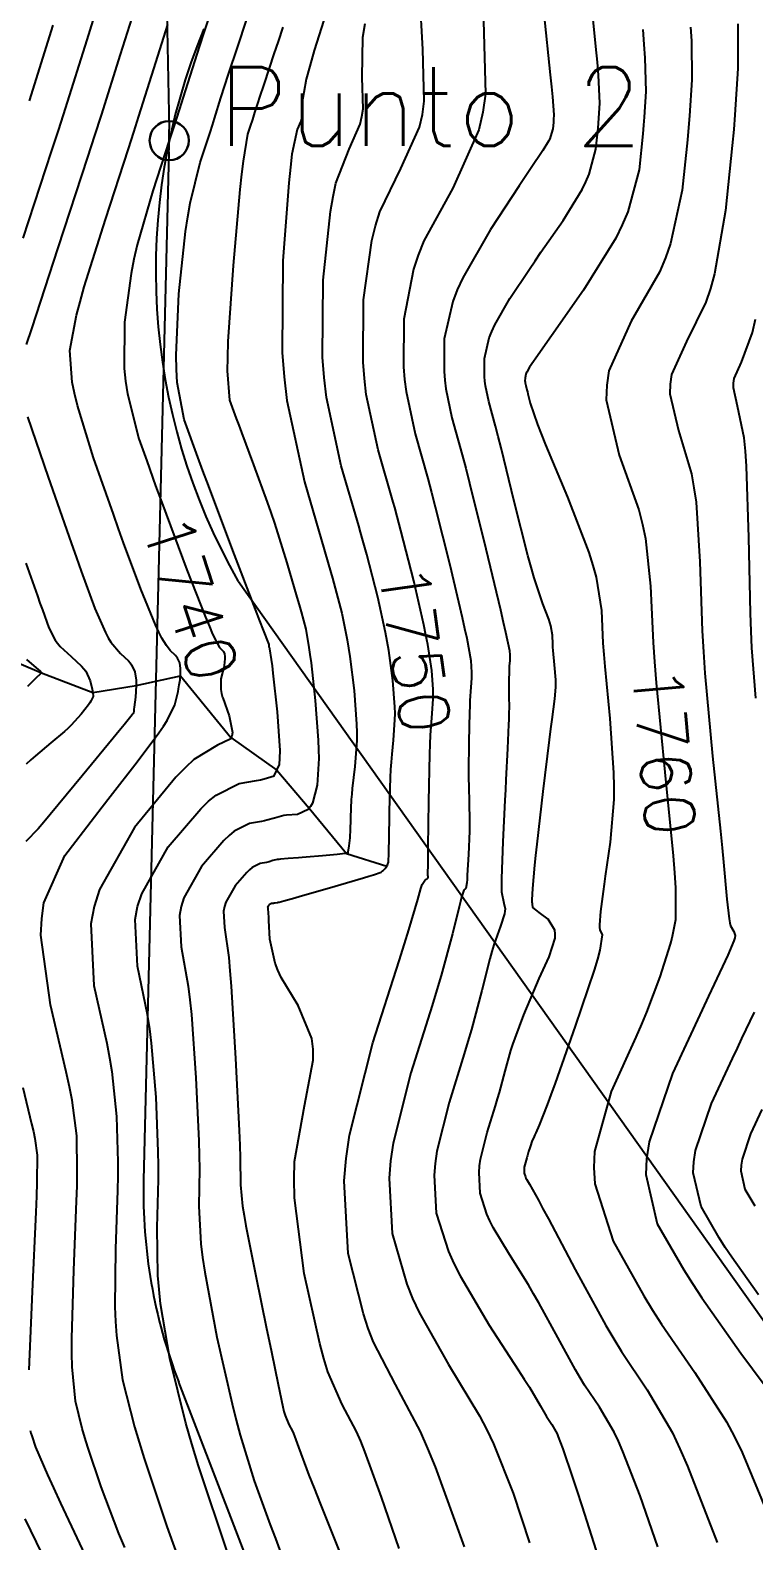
# Model space of a CAD drawing. Header units: metres. Extents: x 837475 to 838479, y 1189012 to 1191015.
# Drawn here: x 838081.6 to 838136.8, y 1190211.6 to 1190326.8 of the extents above; entities that cross this region are included whole.
import ezdxf

# ---------------------------------------------------------------- set-up
doc = ezdxf.new("R2010")
doc.units = ezdxf.units.M
doc.header["$LTSCALE"] = 0.3
for name, color, linetype in [('COTAS 10', 1, 'Continuous'), ('COTAS INT', 252, 'Continuous'), ('DRENAJE', 5, 'Continuous'), ('VIA1', 50, 'Continuous'), ('VIA2', 121, 'Continuous')]:
    doc.layers.add(name, color=color, linetype=linetype)
doc.layers.add('PTOBLIGADO', color=90, linetype='Continuous', lineweight=30)
doc.layers.add('TEXTPTO', color=90, linetype='Continuous', lineweight=30)
doc.styles.get("Standard").update_dxf_attribs({"font": 'simplex.shx'})

msp = doc.modelspace()

# ---------------------------------------------------------------- linework, layer by layer
at = {"layer": 'COTAS 10'}
for points in [[(838114.717, 1190211.176), (838112.513, 1190217.279), (838111.935, 1190218.683), (838111.371, 1190219.963), (838109.449, 1190223.555), (838107.784, 1190226.782), (838107.381, 1190227.833), (838107.005, 1190228.951), (838105.856, 1190233.555), (838105.545, 1190239.089), (838105.695, 1190240.793), (838105.949, 1190242.572), (838107.719, 1190249.619), (838109.73, 1190255.876), (838110.135, 1190257.157), (838110.474, 1190258.243), (838111.15, 1190260.534), (838111.383, 1190261.375), (838111.442, 1190261.546), (838111.499, 1190261.691), (838111.688, 1190261.99), (838111.83, 1190262.093), (838111.859, 1190262.114), (838111.883, 1190262.132), (838111.928, 1190262.169), (838111.938, 1190262.213), (838111.939, 1190262.235), (838111.94, 1190262.262), (838111.936, 1190262.394), (838111.941, 1190263.353), (838111.948, 1190263.9), (838111.957, 1190264.571), (838112.006, 1190268.011), (838112.084, 1190271.618), (838112.11, 1190272.394), (838112.139, 1190273.072), (838112.263, 1190274.717), (838112.342, 1190275.838), (838112.343, 1190276.186), (838112.335, 1190276.551), (838112.232, 1190278.005), (838111.921, 1190280.003), (838111.783, 1190280.711), (838111.621, 1190281.485), (838110.85, 1190284.838), (838109.874, 1190288.676), (838109.584, 1190289.757), (838109.401, 1190290.427), (838109.286, 1190290.845), (838108.137, 1190294.838), (838107.232, 1190299.052), (838107.087, 1190300.28), (838106.989, 1190301.534), (838107.017, 1190306.282), (838107.655, 1190310.808), (838107.94, 1190311.923), (838108.274, 1190312.977), (838109.871, 1190316.282), (838111.288, 1190319.451), (838111.508, 1190320.419), (838111.652, 1190321.427), (838111.547, 1190325.395), (838111.302, 1190329.498)], [(838095.211, 1190327.805), (838094.836, 1190326.668), (838094.498, 1190325.636), (838093.584, 1190322.779), (838092.77, 1190320.197), (838092.494, 1190319.339), (838092.197, 1190318.419), (838090.941, 1190314.578), (838089.758, 1190310.461), (838089.507, 1190309.367), (838089.288, 1190308.293), (838088.774, 1190304.578), (838088.763, 1190301.034), (838088.861, 1190300.067), (838089.004, 1190299.106), (838089.885, 1190295.689), (838090.482, 1190294.009), (838091.159, 1190292.102), (838091.548, 1190291.034), (838091.953, 1190289.933), (838093.551, 1190285.689), (838094.967, 1190282.069), (838095.258, 1190281.362), (838095.506, 1190280.783), (838096.037, 1190279.76), (838096.244, 1190279.572), (838096.288, 1190279.52), (838096.326, 1190279.468), (838096.415, 1190279.28), (838096.447, 1190279.064), (838096.45, 1190278.995), (838096.45, 1190278.921), (838096.426, 1190278.618), (838096.358, 1190278.225), (838096.329, 1190278.095), (838096.297, 1190277.955), (838096.146, 1190277.371), (838096.132, 1190276.548), (838096.186, 1190276.257), (838096.266, 1190275.938), (838096.275, 1190275.914), (838096.762, 1190274.561), (838097.029, 1190273.27), (838096.963, 1190273.006), (838096.837, 1190272.782), (838095.879, 1190272.314), (838094.085, 1190271.225), (838093.433, 1190270.612), (838092.713, 1190269.862), (838089.548, 1190266.026), (838086.881, 1190261.309), (838086.474, 1190260.003), (838086.211, 1190258.698), (838086.459, 1190253.987), (838087.445, 1190249.588), (838087.647, 1190248.48), (838087.819, 1190247.42), (838088.184, 1190243.987), (838088.272, 1190240.542), (838088.269, 1190239.474), (838088.255, 1190238.356), (838088.106, 1190233.909), (838088.05, 1190229.473), (838088.095, 1190228.363), (838088.165, 1190227.305), (838088.638, 1190223.909), (838089.546, 1190220.33), (838089.892, 1190219.156), (838090.278, 1190217.903), (838092.013, 1190212.716), (838093.819, 1190207.712)], [(838131.968, 1190327.068), (838132.025, 1190326.03), (838132.063, 1190323.046), (838131.894, 1190320.306), (838131.82, 1190319.423), (838131.734, 1190318.485), (838131.326, 1190314.646), (838130.435, 1190310.561), (838130.045, 1190309.469), (838129.592, 1190308.393), (838127.436, 1190304.646), (838125.737, 1190300.867), (838125.571, 1190299.771), (838125.538, 1190298.653), (838126.518, 1190294.436), (838128.008, 1190290.252), (838128.295, 1190289.154), (838128.528, 1190288.083), (838128.918, 1190284.436), (838128.99, 1190282.814), (838129.107, 1190280.148), (838129.213, 1190278.673), (838129.343, 1190277.073), (838130.007, 1190270.255), (838130.628, 1190263.885), (838130.731, 1190262.567), (838130.804, 1190261.443), (838130.82, 1190258.992), (838130.527, 1190257.601), (838130.406, 1190257.144), (838130.268, 1190256.657), (838129.623, 1190254.638), (838128.593, 1190251.947), (838128.212, 1190251.036), (838127.789, 1190250.052), (838125.915, 1190245.901), (838124.633, 1190241.338), (838124.584, 1190240.096), (838124.667, 1190238.862), (838126.07, 1190234.483), (838128.402, 1190230.321), (838129.07, 1190229.224), (838129.748, 1190228.152), (838132.28, 1190224.483), (838134.705, 1190220.705), (838135.316, 1190219.565), (838135.901, 1190218.384), (838137.797, 1190213.779)]]:
    msp.add_lwpolyline(points, dxfattribs=at)
at = {"layer": 'COTAS INT'}
for points in [[(838129.459, 1190211.19), (838128.112, 1190215.071), (838126.805, 1190218.456), (838126.465, 1190219.225), (838126.133, 1190219.922), (838125.014, 1190221.83), (838123.881, 1190223.518), (838123.541, 1190224.075), (838123.19, 1190224.671), (838121.83, 1190227.148), (838120.393, 1190229.778), (838119.993, 1190230.47), (838119.593, 1190231.147), (838118.142, 1190233.46), (838116.917, 1190235.524), (838116.659, 1190236.043), (838116.435, 1190236.539), (838115.923, 1190238.142), (838115.833, 1190239.737), (838115.877, 1190240.229), (838115.95, 1190240.742), (838116.46, 1190242.773), (838117.097, 1190244.813), (838117.25, 1190245.331), (838117.393, 1190245.829), (838117.823, 1190247.46), (838118.264, 1190249.029), (838118.414, 1190249.489), (838118.574, 1190249.959), (838119.253, 1190251.748), (838120.009, 1190253.558), (838120.218, 1190254.042), (838120.427, 1190254.519), (838121.181, 1190256.178), (838121.626, 1190257.596), (838121.639, 1190257.921), (838121.606, 1190258.216), (838121.091, 1190259.037), (838120.413, 1190259.557), (838120.278, 1190259.663), (838120.165, 1190259.752), (838119.945, 1190259.937), (838119.898, 1190260.204), (838119.894, 1190260.346), (838119.894, 1190260.517), (838119.926, 1190261.38), (838120.084, 1190263.155), (838120.163, 1190263.901), (838120.257, 1190264.757), (838120.725, 1190268.769), (838121.206, 1190272.734), (838121.309, 1190273.561), (838121.397, 1190274.27), (838121.607, 1190275.85), (838121.681, 1190276.742), (838121.683, 1190277.018), (838121.678, 1190277.305), (838121.598, 1190278.444), (838121.492, 1190279.533), (838121.471, 1190279.788), (838121.454, 1190280.024), (838121.424, 1190280.708), (838121.311, 1190281.411), (838121.241, 1190281.658), (838121.156, 1190281.928), (838120.708, 1190283.091), (838120.034, 1190285.085), (838119.805, 1190285.879), (838119.558, 1190286.777), (838118.512, 1190290.894), (838117.507, 1190294.983), (838117.285, 1190295.864), (838117.088, 1190296.635), (838116.58, 1190298.512), (838116.319, 1190299.727), (838116.278, 1190300.081), (838116.249, 1190300.442), (838116.258, 1190301.811), (838116.611, 1190303.375), (838116.801, 1190303.86), (838117.03, 1190304.368), (838118.189, 1190306.387), (838119.673, 1190308.617), (838120.108, 1190309.257), (838120.552, 1190309.907), (838122.241, 1190312.335), (838123.693, 1190314.683), (838123.987, 1190315.282), (838124.235, 1190315.859), (838124.741, 1190317.759), (838124.912, 1190319.366), (838124.948, 1190319.758), (838124.979, 1190320.128), (838125.05, 1190321.275), (838124.939, 1190323.416), (838124.855, 1190324.412), (838124.749, 1190325.584), (838124.172, 1190331.275)], [(838087.29, 1190330.549), (838085.901, 1190326.106), (838084.257, 1190320.875), (838083.743, 1190319.268), (838083.203, 1190317.592), (838081.041, 1190310.967)], [(838105.08, 1190331.07), (838103.252, 1190325.282), (838102.913, 1190324.105), (838102.647, 1190323.114), (838102.291, 1190321.07), (838102.312, 1190320.283), (838102.283, 1190320.083), (838102.24, 1190319.891), (838101.958, 1190319.262), (838101.559, 1190317.377), (838101.442, 1190316.393), (838101.321, 1190315.209), (838100.857, 1190309.262), (838100.815, 1190302.262), (838100.96, 1190300.413), (838101.173, 1190298.603), (838102.507, 1190292.388), (838104.025, 1190287.228), (838104.354, 1190286.082), (838104.643, 1190285.06), (838105.356, 1190282.388), (838105.777, 1190280.345), (838105.882, 1190279.718), (838105.982, 1190279.064), (838106.301, 1190276.483), (838106.484, 1190273.918), (838106.498, 1190273.275), (838106.496, 1190272.661), (838106.356, 1190270.684), (838106.157, 1190269.002), (838106.118, 1190268.573), (838106.085, 1190268.16), (838106.022, 1190266.801), (838105.993, 1190265.708), (838105.982, 1190265.462), (838105.969, 1190265.241), (838105.91, 1190264.65), (838105.853, 1190264.303), (838105.833, 1190264.183), (838105.817, 1190264.096), (838105.812, 1190264.091), (838105.807, 1190264.088), (838105.792, 1190264.082), (838105.784, 1190264.08), (838105.775, 1190264.077), (838105.728, 1190264.064), (838105.411, 1190264.026), (838105.011, 1190263.986), (838103.885, 1190263.876), (838102.639, 1190263.764), (838102.344, 1190263.739), (838102.07, 1190263.718), (838101.262, 1190263.666), (838100.681, 1190263.622), (838100.549, 1190263.606), (838100.431, 1190263.588), (838100.113, 1190263.51), (838099.821, 1190263.423), (838099.719, 1190263.399), (838099.609, 1190263.376), (838099.134, 1190263.293), (838098.517, 1190262.984), (838098.318, 1190262.817), (838098.105, 1190262.616), (838097.233, 1190261.595), (838096.527, 1190260.346), (838096.42, 1190260.001), (838096.35, 1190259.655), (838096.416, 1190258.408), (838096.736, 1190256.116), (838096.827, 1190255.112), (838096.919, 1190253.948), (838097.26, 1190248.408), (838097.531, 1190242.928), (838097.578, 1190241.801), (838097.615, 1190240.843), (838097.647, 1190238.795), (838097.795, 1190237.155), (838097.905, 1190236.455), (838098.044, 1190235.648), (838098.795, 1190231.846), (838099.63, 1190227.838), (838099.823, 1190226.9), (838099.999, 1190226.038), (838100.497, 1190223.549), (838100.86, 1190221.863), (838100.951, 1190221.508), (838101.039, 1190221.202), (838101.321, 1190220.497), (838101.589, 1190219.995), (838101.668, 1190219.816), (838101.749, 1190219.62), (838102.057, 1190218.767), (838102.857, 1190216.646), (838103.248, 1190215.65), (838103.712, 1190214.477), (838106.001, 1190208.767)], [(838089.692, 1190328.912), (838088.462, 1190324.997), (838086.998, 1190320.355), (838086.502, 1190318.812), (838085.967, 1190317.157), (838083.708, 1190310.249), (838081.683, 1190304.069), (838081.295, 1190302.873)], [(838096.7, 1190210.59), (838094.443, 1190217.366), (838093.934, 1190219.032), (838093.475, 1190220.607), (838092.237, 1190225.537), (838091.537, 1190229.709), (838091.418, 1190230.806), (838091.331, 1190231.878), (838091.286, 1190235.537), (838091.375, 1190239.185), (838091.372, 1190240.25), (838091.358, 1190241.337), (838091.209, 1190245.461), (838090.852, 1190249.596), (838090.707, 1190250.691), (838090.542, 1190251.764), (838089.778, 1190255.461), (838089.591, 1190259.017), (838089.789, 1190260.002), (838090.096, 1190260.988), (838092.11, 1190264.549), (838094.597, 1190267.46), (838095.202, 1190268.035), (838095.772, 1190268.51), (838097.529, 1190269.392), (838098.867, 1190269.62), (838099.172, 1190269.683), (838099.449, 1190269.745), (838100.212, 1190269.968), (838100.601, 1190270.853), (838100.642, 1190271.333), (838100.654, 1190271.915), (838100.454, 1190274.864), (838100.13, 1190277.797), (838100.063, 1190278.369), (838100.006, 1190278.836), (838099.882, 1190279.656), (838099.835, 1190279.775), (838099.827, 1190279.801), (838099.821, 1190279.823), (838099.816, 1190279.875), (838099.824, 1190279.903), (838099.825, 1190279.909), (838099.827, 1190279.915), (838099.83, 1190279.934), (838099.831, 1190279.949), (838099.831, 1190279.955), (838099.829, 1190279.966), (838099.825, 1190279.975), (838099.823, 1190279.977), (838099.821, 1190279.98), (838099.811, 1190279.989), (838099.382, 1190281.094), (838099.116, 1190281.788), (838098.786, 1190282.65), (838097.061, 1190287.163), (838095.188, 1190292.109), (838094.764, 1190293.244), (838094.382, 1190294.278), (838093.343, 1190297.163), (838092.811, 1190299.984), (838092.747, 1190300.976), (838092.72, 1190302.061), (838092.923, 1190306.742), (838093.441, 1190311.488), (838093.612, 1190312.614), (838093.796, 1190313.657), (838094.557, 1190316.742), (838095.312, 1190319.05), (838095.491, 1190319.603), (838095.656, 1190320.118), (838096.145, 1190321.669), (838096.726, 1190323.481), (838096.95, 1190324.162), (838097.2, 1190324.919), (838098.331, 1190328.299)], [(838120.779, 1190328.109), (838121.267, 1190323.433), (838121.36, 1190322.514), (838121.433, 1190321.759), (838121.543, 1190320.39), (838121.521, 1190320.039), (838121.512, 1190319.926), (838121.501, 1190319.806), (838121.449, 1190319.315), (838121.294, 1190318.735), (838121.218, 1190318.558), (838121.128, 1190318.375), (838120.685, 1190317.658), (838119.747, 1190316.272), (838119.346, 1190315.668), (838118.883, 1190314.968), (838116.699, 1190311.644), (838114.586, 1190307.962), (838114.168, 1190307.037), (838113.822, 1190306.153), (838113.177, 1190303.301), (838113.163, 1190300.806), (838113.214, 1190300.147), (838113.29, 1190299.502), (838113.766, 1190297.287), (838114.546, 1190294.461), (838114.815, 1190293.431), (838115.105, 1190292.293), (838116.344, 1190287.287), (838117.465, 1190282.625), (838117.683, 1190281.704), (838117.86, 1190280.943), (838118.162, 1190279.528), (838118.186, 1190279.184), (838118.188, 1190279.097), (838118.188, 1190279.015), (838118.169, 1190278.75), (838118.14, 1190278.361), (838118.133, 1190278.2), (838118.127, 1190278.017), (838118.108, 1190277.163), (838118.1, 1190276.275), (838118.101, 1190276.07), (838118.102, 1190275.883), (838118.117, 1190275.354), (838118.113, 1190274.599), (838118.103, 1190274.269), (838118.09, 1190273.887), (838118.008, 1190272.07), (838117.886, 1190269.666), (838117.846, 1190268.914), (838117.804, 1190268.123), (838117.633, 1190264.955), (838117.532, 1190262.158), (838117.534, 1190261.601), (838117.549, 1190261.14), (838117.714, 1190260.26), (838117.827, 1190259.832), (838117.809, 1190259.655), (838117.771, 1190259.452), (838117.457, 1190258.508), (838116.964, 1190257.079), (838116.812, 1190256.572), (838116.655, 1190256.015), (838116.032, 1190253.599), (838115.247, 1190250.626), (838114.986, 1190249.718), (838114.708, 1190248.773), (838113.546, 1190245.055), (838112.616, 1190241.352), (838112.483, 1190240.417), (838112.404, 1190239.521), (838112.567, 1190236.613), (838113.502, 1190233.691), (838113.908, 1190232.786), (838114.379, 1190231.84), (838116.613, 1190228.078), (838118.824, 1190224.687), (838119.279, 1190223.976), (838119.667, 1190223.363), (838120.504, 1190221.968), (838120.879, 1190221.286), (838120.975, 1190221.122), (838121.069, 1190220.969), (838121.381, 1190220.504), (838121.689, 1190219.978), (838121.78, 1190219.787), (838121.874, 1190219.575), (838122.234, 1190218.643), (838122.959, 1190216.463), (838123.283, 1190215.464), (838123.66, 1190214.294), (838125.469, 1190208.643)], [(838081.535, 1190321.453), (838083.34, 1190327.216)], [(838088.807, 1190211.127), (838088.364, 1190212.193), (838087.007, 1190215.751), (838085.996, 1190218.777), (838085.77, 1190219.508), (838085.569, 1190220.193), (838085.039, 1190222.28), (838084.793, 1190224.9), (838084.771, 1190225.92), (838084.769, 1190227.068), (838084.926, 1190232.28), (838085.135, 1190237.528), (838085.166, 1190238.698), (838085.186, 1190239.747), (838085.158, 1190242.513), (838084.786, 1190245.244), (838084.588, 1190246.269), (838084.348, 1190247.412), (838083.14, 1190252.513), (838082.408, 1190257.825), (838082.469, 1190259.1), (838082.643, 1190260.291), (838084.225, 1190263.888), (838086.488, 1190266.837), (838087.093, 1190267.62), (838087.688, 1190268.388), (838089.757, 1190271.039), (838091.417, 1190273.26), (838091.754, 1190273.758), (838092.037, 1190274.204), (838092.619, 1190275.389), (838092.824, 1190276.2), (838092.87, 1190276.411), (838092.911, 1190276.615), (838092.961, 1190276.921), (838093.022, 1190277.302), (838093.068, 1190277.893), (838093.068, 1190278.037), (838093.063, 1190278.173), (838093, 1190278.594), (838092.827, 1190278.96), (838092.753, 1190279.062), (838092.667, 1190279.164), (838092.262, 1190279.531), (838092, 1190279.923), (838091.63, 1190280.473), (838091.4, 1190280.936), (838091.148, 1190281.488), (838090.04, 1190284.215), (838088.719, 1190287.757), (838088.332, 1190288.823), (838087.936, 1190289.925), (838086.427, 1190294.215), (838085.197, 1190298.229), (838084.976, 1190299.157), (838084.806, 1190300.006), (838084.626, 1190302.413), (838085.135, 1190305.097), (838085.401, 1190306.12), (838085.721, 1190307.265), (838087.324, 1190312.413), (838089.082, 1190317.788), (838089.498, 1190319.075), (838089.884, 1190320.276), (838091.023, 1190323.888), (838092.095, 1190327.274)], [(838100.862, 1190327.072), (838100.5, 1190325.977), (838100.185, 1190325.025), (838099.44, 1190322.785), (838099.06, 1190321.651), (838098.976, 1190321.396), (838098.901, 1190321.168), (838098.707, 1190320.56), (838098.542, 1190320.04), (838098.487, 1190319.867), (838098.427, 1190319.681), (838098.174, 1190318.907), (838097.833, 1190316.853), (838097.718, 1190315.86), (838097.594, 1190314.684), (838097.072, 1190308.907), (838096.677, 1190303.088), (838096.633, 1190301.886), (838096.618, 1190300.861), (838096.801, 1190298.637), (838097.308, 1190297.231), (838097.496, 1190296.722), (838097.706, 1190296.161), (838098.637, 1190293.703), (838099.674, 1190290.856), (838099.95, 1190290.05), (838100.222, 1190289.236), (838101.164, 1190286.23), (838101.94, 1190283.593), (838102.107, 1190283.012), (838102.253, 1190282.495), (838102.609, 1190281.164), (838102.856, 1190279.775), (838102.932, 1190279.221), (838103.013, 1190278.595), (838103.336, 1190275.722), (838103.571, 1190272.694), (838103.596, 1190271.97), (838103.603, 1190271.295), (838103.485, 1190269.27), (838103.115, 1190267.893), (838102.964, 1190267.626), (838102.791, 1190267.409), (838101.991, 1190267.039), (838101.148, 1190266.968), (838100.948, 1190266.94), (838100.763, 1190266.908), (838100.218, 1190266.76), (838099.655, 1190266.592), (838099.459, 1190266.546), (838099.246, 1190266.501), (838098.331, 1190266.343), (838097.145, 1190265.747), (838096.76, 1190265.426), (838096.351, 1190265.038), (838094.672, 1190263.072), (838093.312, 1190260.667), (838093.104, 1190260.002), (838092.97, 1190259.336), (838093.097, 1190256.934), (838093.639, 1190253.94), (838093.767, 1190252.902), (838093.886, 1190251.772), (838094.235, 1190246.934), (838094.444, 1190242.132), (838094.475, 1190241.025), (838094.495, 1190240.014), (838094.466, 1190237.166), (838094.612, 1190234.282), (838094.742, 1190233.249), (838094.909, 1190232.114), (838095.836, 1190227.166), (838096.987, 1190222.071), (838097.296, 1190220.843), (838097.602, 1190219.695), (838098.67, 1190216.208), (838099.891, 1190212.868), (838100.293, 1190211.812), (838100.723, 1190210.699)], [(838109.746, 1190211.042), (838108.387, 1190214.972), (838107.131, 1190218.449), (838106.802, 1190219.249), (838106.48, 1190219.979), (838105.385, 1190222.026), (838104.307, 1190224.525), (838103.997, 1190225.539), (838103.682, 1190226.693), (838102.501, 1190232.026), (838101.763, 1190237.787), (838101.728, 1190239.212), (838101.766, 1190240.562), (838102.512, 1190244.821), (838103.183, 1190248.29), (838103.174, 1190249.143), (838103.08, 1190249.949), (838102.037, 1190252.468), (838100.736, 1190254.591), (838100.48, 1190255.146), (838100.269, 1190255.688), (838099.882, 1190257.529), (838099.803, 1190258.955), (838099.786, 1190259.235), (838099.771, 1190259.465), (838099.734, 1190259.882), (838099.73, 1190259.974), (838099.735, 1190260), (838099.743, 1190260.026), (838099.795, 1190260.118), (838099.86, 1190260.194), (838099.875, 1190260.209), (838099.89, 1190260.221), (838099.936, 1190260.244), (838099.971, 1190260.25), (838099.987, 1190260.254), (838100.008, 1190260.26), (838100.032, 1190260.266), (838100.05, 1190260.268), (838100.094, 1190260.272), (838100.153, 1190260.275), (838100.195, 1190260.279), (838100.288, 1190260.287), (838100.45, 1190260.316), (838100.516, 1190260.331), (838100.591, 1190260.349), (838100.938, 1190260.437), (838101.785, 1190260.676), (838102.176, 1190260.788), (838102.635, 1190260.921), (838104.855, 1190261.566), (838107.013, 1190262.202), (838107.433, 1190262.329), (838107.776, 1190262.434), (838108.371, 1190262.637), (838108.475, 1190262.719), (838108.508, 1190262.748), (838108.543, 1190262.78), (838108.681, 1190262.919), (838108.808, 1190263.087), (838108.835, 1190263.137), (838108.859, 1190263.188), (838108.915, 1190263.387), (838108.95, 1190264.111), (838108.961, 1190264.494), (838108.971, 1190264.956), (838109.012, 1190267.283), (838109.084, 1190269.844), (838109.114, 1190270.453), (838109.148, 1190271.018), (838109.206, 1190271.616), (838109.31, 1190272.701), (838109.419, 1190274.249), (838109.42, 1190274.73), (838109.409, 1190275.234), (838109.266, 1190277.244), (838108.952, 1190279.534), (838108.832, 1190280.214), (838108.699, 1190280.915), (838108.103, 1190283.613), (838107.259, 1190286.868), (838106.969, 1190287.919), (838106.788, 1190288.566), (838106.656, 1190289.036), (838105.322, 1190293.613), (838104.202, 1190298.827), (838104.024, 1190300.346), (838103.902, 1190301.898), (838103.937, 1190307.772), (838104.488, 1190313.009), (838104.691, 1190314.158), (838104.916, 1190315.177), (838105.915, 1190317.772), (838106.764, 1190319.671), (838106.895, 1190320.251), (838106.982, 1190320.855), (838106.919, 1190323.232), (838106.975, 1190326.306), (838107.135, 1190327.349)], [(838116.176, 1190327.557), (838116.322, 1190321.999), (838116.12, 1190320.587), (838115.813, 1190319.231), (838113.828, 1190314.791), (838111.631, 1190310.776), (838111.19, 1190309.687), (838110.822, 1190308.608), (838110.097, 1190304.791), (838110.076, 1190301.17), (838110.151, 1190300.213), (838110.261, 1190299.277), (838110.951, 1190296.062), (838111.916, 1190292.653), (838112.199, 1190291.594), (838112.49, 1190290.484), (838113.597, 1190286.062), (838114.543, 1190282.055), (838114.733, 1190281.207), (838114.89, 1190280.473), (838115.197, 1190278.767), (838115.261, 1190277.867), (838115.265, 1190277.642), (838115.265, 1190277.426), (838115.216, 1190276.733), (838115.14, 1190275.717), (838115.122, 1190275.297), (838115.105, 1190274.817), (838115.057, 1190272.587), (838115.037, 1190270.268), (838115.038, 1190269.732), (838115.041, 1190269.243), (838115.079, 1190267.861), (838115.106, 1190266.608), (838115.102, 1190266.2), (838115.094, 1190265.766), (838115.028, 1190263.979), (838114.937, 1190262.389), (838114.915, 1190262.08), (838114.893, 1190261.828), (838114.824, 1190261.389), (838114.762, 1190261.326), (838114.746, 1190261.31), (838114.729, 1190261.295), (838114.669, 1190261.248), (838114.501, 1190260.714), (838114.415, 1190260.393), (838114.312, 1190259.996), (838113.802, 1190257.934), (838112.938, 1190254.756), (838112.613, 1190253.654), (838112.251, 1190252.458), (838110.633, 1190247.337), (838109.282, 1190241.962), (838109.089, 1190240.605), (838108.974, 1190239.305), (838109.212, 1190235.084), (838110.327, 1190231.208), (838110.765, 1190230.126), (838111.26, 1190229.04), (838113.512, 1190225.084), (838115.86, 1190221.156), (838116.414, 1190220.088), (838116.926, 1190219.028), (838118.428, 1190215.267), (838119.676, 1190211.479)], [(838128.32, 1190326.891), (838128.412, 1190325.74), (838128.482, 1190324.723), (838128.557, 1190322.16), (838128.436, 1190320.217), (838128.384, 1190319.591), (838128.323, 1190318.925), (838128.034, 1190316.202), (838127.175, 1190312.984), (838126.756, 1190312.006), (838126.257, 1190310.991), (838123.798, 1190307.012), (838121.357, 1190303.541), (838120.869, 1190302.845), (838120.464, 1190302.265), (838119.68, 1190301.13), (838119.474, 1190300.773), (838119.434, 1190300.683), (838119.4, 1190300.597), (838119.338, 1190300.32), (838119.336, 1190300.078), (838119.341, 1190300.014), (838119.349, 1190299.952), (838119.395, 1190299.737), (838119.485, 1190299.405), (838119.52, 1190299.268), (838119.559, 1190299.112), (838119.737, 1190298.389), (838120.297, 1190296.773), (838120.577, 1190296.055), (838120.912, 1190295.22), (838122.572, 1190291.224), (838124.196, 1190287.001), (838124.508, 1190286.021), (838124.76, 1190285.125), (838125.171, 1190282.572), (838125.281, 1190280.086), (838125.342, 1190279.23), (838125.417, 1190278.303), (838125.802, 1190274.35), (838126.096, 1190270.213), (838126.113, 1190269.169), (838126.103, 1190268.17), (838125.837, 1190264.929), (838125.451, 1190262.318), (838125.364, 1190261.716), (838125.287, 1190261.167), (838125.084, 1190259.62), (838125.015, 1190258.615), (838125.023, 1190258.408), (838125.043, 1190258.232), (838125.211, 1190257.851), (838125.047, 1190256.676), (838124.857, 1190255.998), (838124.605, 1190255.167), (838123.172, 1190250.896), (838121.631, 1190246.531), (838121.31, 1190245.642), (838121.036, 1190244.891), (838120.429, 1190243.334), (838120.157, 1190242.744), (838120.094, 1190242.603), (838120.035, 1190242.471), (838119.868, 1190242.079), (838119.748, 1190241.762), (838119.719, 1190241.679), (838119.693, 1190241.598), (838119.615, 1190241.32), (838119.539, 1190241.031), (838119.513, 1190240.943), (838119.486, 1190240.852), (838119.374, 1190240.491), (838119.283, 1190240.131), (838119.27, 1190240.04), (838119.263, 1190239.954), (838119.279, 1190239.671), (838119.369, 1190239.388), (838119.409, 1190239.3), (838119.454, 1190239.208), (838119.671, 1190238.843), (838120.362, 1190237.606), (838120.707, 1190236.964), (838121.118, 1190236.193), (838123.156, 1190232.328), (838125.502, 1190228.056), (838126.107, 1190227.028), (838126.693, 1190226.067), (838128.647, 1190223.156), (838130.578, 1190219.865), (838131.149, 1190218.664), (838131.737, 1190217.337), (838133.99, 1190211.5)], [(838135.568, 1190327.337), (838135.57, 1190323.931), (838135.351, 1190320.396), (838135.256, 1190319.255), (838135.145, 1190318.045), (838134.619, 1190313.089), (838133.783, 1190308.263), (838133.477, 1190307.134), (838133.138, 1190306.095), (838131.645, 1190303.089), (838130.515, 1190300.576), (838130.405, 1190299.847), (838130.383, 1190299.104), (838131.035, 1190296.3), (838132.031, 1190293.004), (838132.225, 1190291.95), (838132.384, 1190290.835), (838132.665, 1190286.3), (838132.846, 1190281.026), (838132.942, 1190279.445), (838133.058, 1190277.812), (838133.642, 1190271.479), (838134.244, 1190265.748), (838134.372, 1190264.494), (838134.482, 1190263.384), (838134.737, 1190260.578), (838134.907, 1190259.065), (838134.964, 1190258.771), (838135.024, 1190258.531), (838135.276, 1190258.114), (838135.374, 1190257.796), (838135.337, 1190257.619), (838135.272, 1190257.402), (838134.806, 1190256.296), (838133.768, 1190254.087), (838133.342, 1190253.174), (838132.856, 1190252.131), (838130.6, 1190247.28), (838128.808, 1190242.052), (838128.614, 1190240.772), (838128.552, 1190239.565), (838129.419, 1190235.809), (838131.447, 1190232.3), (838132.116, 1190231.249), (838132.832, 1190230.162), (838135.809, 1190225.949), (838138.459, 1190222.368)], [(838136.936, 1190275.894), (838136.647, 1190279.732), (838136.586, 1190281.015), (838136.533, 1190282.393), (838136.413, 1190288.164), (838136.24, 1190293.587), (838136.155, 1190294.746), (838136.053, 1190295.756), (838135.551, 1190298.164), (838135.228, 1190299.555), (838135.239, 1190299.924), (838135.293, 1190300.286), (838135.854, 1190301.533), (838136.684, 1190303.797), (838136.908, 1190304.8)], [(838081.39, 1190297.351), (838082.97, 1190292.741), (838084.713, 1190287.749), (838085.116, 1190286.612), (838085.485, 1190285.581), (838086.53, 1190282.741), (838087.329, 1190280.908), (838087.542, 1190280.511), (838087.753, 1190280.162), (838088.487, 1190279.302), (838089.09, 1190278.755), (838089.217, 1190278.604), (838089.328, 1190278.453), (838089.585, 1190277.908), (838089.68, 1190277.282), (838089.687, 1190277.08), (838089.687, 1190276.865), (838089.619, 1190275.985), (838089.521, 1190275.21), (838089.502, 1190275.062), (838089.487, 1190274.942), (838089.462, 1190274.746), (838089.447, 1190274.723), (838089.438, 1190274.711), (838089.428, 1190274.697), (838089.374, 1190274.628), (838088.749, 1190273.862), (838088.378, 1190273.408), (838087.922, 1190272.851), (838085.561, 1190269.966), (838083.125, 1190267.029), (838082.622, 1190266.438), (838082.192, 1190265.944), (838081.259, 1190264.964)], [(838081.268, 1190286.196), (838082.14, 1190283.696), (838082.339, 1190283.133), (838082.52, 1190282.627), (838083.019, 1190281.268), (838083.509, 1190280.327), (838083.684, 1190280.085), (838083.877, 1190279.851), (838084.713, 1190279.073), (838085.513, 1190278.347), (838085.682, 1190278.147), (838085.829, 1190277.946), (838086.171, 1190277.223), (838086.322, 1190276.598), (838086.348, 1190276.46), (838086.368, 1190276.336), (838086.384, 1190276.017), (838086.228, 1190275.676), (838086.14, 1190275.539), (838086.032, 1190275.384), (838085.479, 1190274.673), (838084.711, 1190273.831), (838084.467, 1190273.595), (838084.21, 1190273.357), (838083.167, 1190272.484), (838081.985, 1190271.496), (838081.638, 1190271.184), (838081.284, 1190270.857)], [(838081.408, 1190276.812), (838081.735, 1190277.141), (838082.001, 1190277.407), (838082.451, 1190277.836), (838082.31, 1190278), (838082.203, 1190278.099), (838082.068, 1190278.22), (838081.335, 1190278.849)], [(838137.135, 1190230.396), (838135.101, 1190233.275), (838134.611, 1190234.018), (838134.153, 1190234.737), (838132.767, 1190237.135), (838132.175, 1190239.703), (838132.217, 1190240.528), (838132.35, 1190241.403), (838133.575, 1190244.976), (838135.177, 1190248.419), (838135.547, 1190249.211), (838135.885, 1190249.934), (838136.842, 1190251.963)], [(838081.039, 1190246.204), (838081.702, 1190243.446), (838081.832, 1190242.85), (838081.939, 1190242.326), (838082.133, 1190241.039), (838082.1, 1190238.951), (838082.063, 1190237.923), (838082.016, 1190236.699), (838081.745, 1190230.651), (838081.488, 1190224.664)], [(838137.41, 1190244.521), (838136.549, 1190242.672), (838135.892, 1190240.753), (838135.82, 1190240.283), (838135.798, 1190239.84), (838136.116, 1190238.462), (838136.86, 1190237.174)], [(838081.591, 1190220.055), (838081.649, 1190219.859), (838081.713, 1190219.651), (838082.002, 1190218.786), (838082.91, 1190216.674), (838083.364, 1190215.679), (838083.906, 1190214.506), (838086.597, 1190208.786)], [(838081.178, 1190213.32), (838083.788, 1190207.983)]]:
    msp.add_lwpolyline(points, dxfattribs=at)
at = {"layer": 'DRENAJE'}
for p, q in [((838078.616, 1190279.464), (838082.451, 1190277.836)), ((838082.451, 1190277.836), (838086.368, 1190276.336)), ((838089.687, 1190276.865), (838093.045, 1190277.5975)), ((838093.045, 1190277.5975), (838096.9, 1190272.894)), ((838086.368, 1190276.336), (838089.687, 1190276.865)), ((838096.9, 1190272.894), (838100.4065, 1190270.4105)), ((838100.4065, 1190270.4105), (838102.8775, 1190267.5175)), ((838102.8775, 1190267.5175), (838105.728, 1190264.064)), ((838105.728, 1190264.064), (838108.808, 1190263.087))]:
    msp.add_line(p, q, dxfattribs=at)
at = {"layer": 'PTOBLIGADO'}
msp.add_circle((838092.197, 1190318.419), 1.49442, dxfattribs=at)
at = {"layer": 'VIA1'}
msp.add_line((838097.48427, 1190284.79078), (838181.06941, 1190167.12162), dxfattribs=at)
msp.add_arc((838139.02456, 1190308.52613), 47.86046, 157.3708268, 209.7076337, dxfattribs=at)
at = {"layer": 'VIA2'}
for p, q in [((838089.5802, 1190464.05848), (838092.18171, 1190319.27018)), ((838092.17606, 1190317.56794), (838090.24679, 1190239.13853)), ((838146.48002, 1190085.13758), (838092.92338, 1190223.73733))]:
    msp.add_line(p, q, dxfattribs=at)
for centre, start, end in [((838052.18816, 1190318.55159), 358.5908742, 1.0293592), ((838052.18816, 1190318.55159), 358.5908742, 1.0293592), ((838130.2347, 1190238.15488), 178.5908742, 201.1271435)]:
    msp.add_arc(centre, 40, start, end, dxfattribs=at)

# ---------------------------------------------------------------- texts
at = {"layer": 'COTAS 10', "char_height": 3.799998, "attachment_point": 7}
for s, insert, rotation in [('1740', (838090.032, 1190289.184), 287.7551448), ('1750', (838108.132, 1190285.863), 278.1309633), ('1760', (838127.481, 1190278.209), 274.954791)]:
    msp.add_mtext(s, dxfattribs=dict(at, insert=insert, rotation=rotation))
at = {"layer": 'TEXTPTO', "insert": (838095.91, 1190324.01711), "char_height": 6, "width": 52.9285143, "attachment_point": 1}
msp.add_mtext('Punto 2', dxfattribs=at)

doc.saveas('drawing.dxf')
